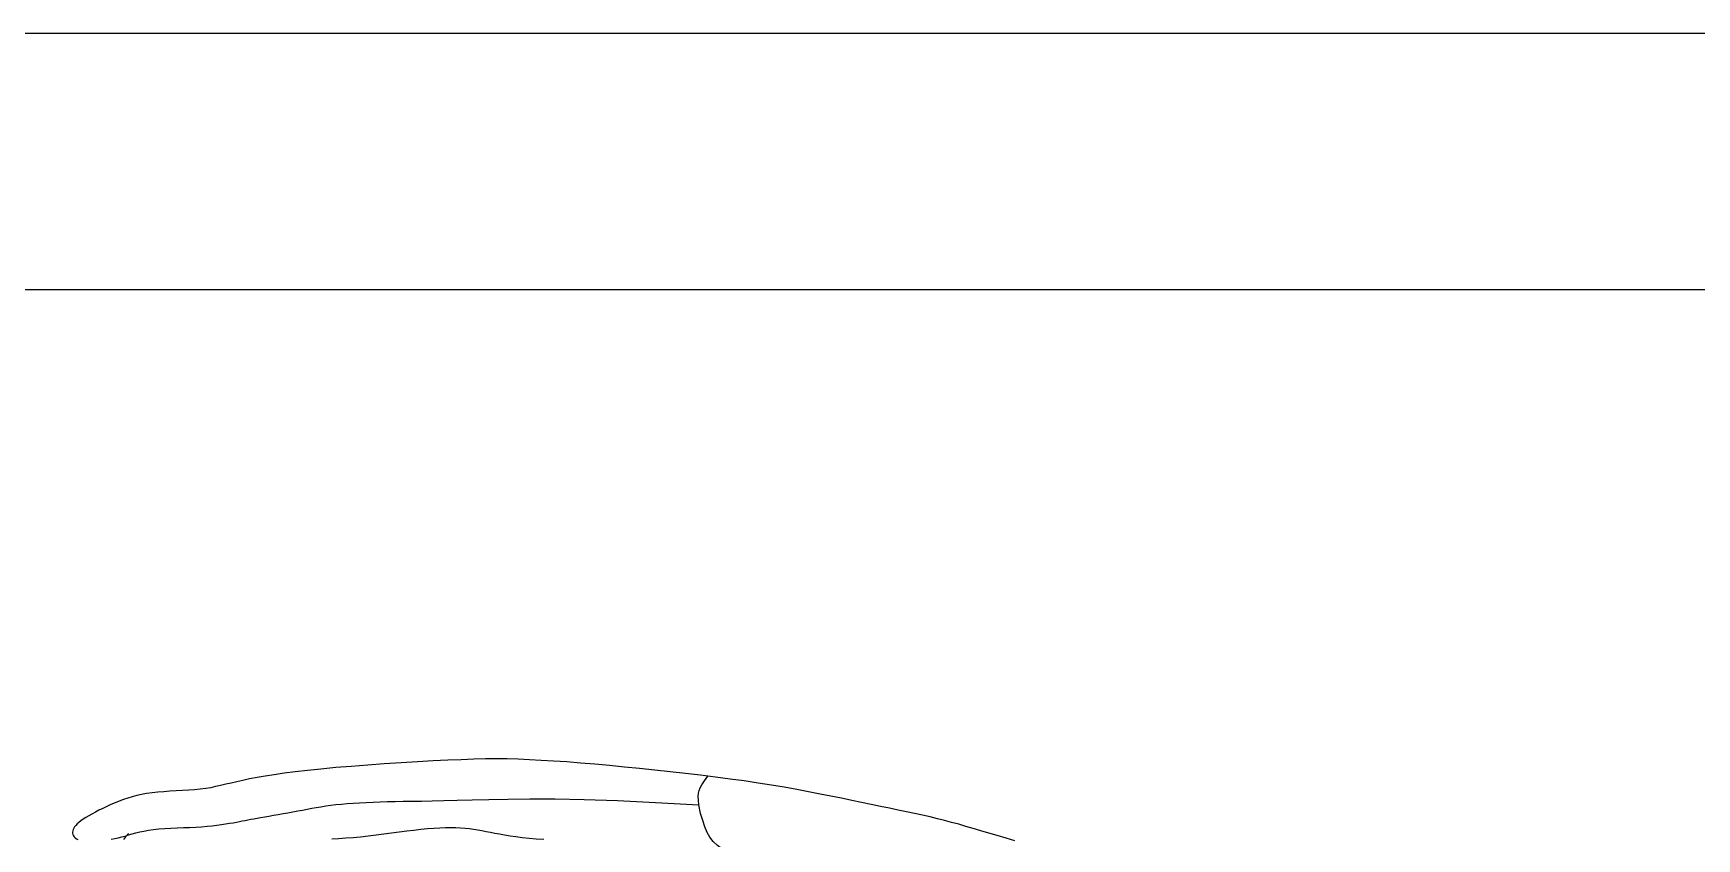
# Model space of a CAD drawing. Header units: millimetres. Extents: x 0 to 687901, y 0 to 346525.
# Drawn here: x 6437.66 to 6445.83, y 3779.34 to 3783.3 of the extents above; entities that cross this region are included whole.
import ezdxf

# ---------------------------------------------------------------- set-up
doc = ezdxf.new("R2010")
doc.units = ezdxf.units.MM
doc.layers.add('ARQ_Texto', color=7, linetype='Continuous')
doc.layers.add('ARQ_Vista 01', color=1, linetype='Continuous')

# ---------------------------------------------------------------- blocks, each defined once
blk = doc.blocks.new('BRASÃO ESTADO PARANÁ')
at = {"layer": 'ARQ_Vista 01'}
for points in [[(3271.38, -30985.74), (3270.72, -30985.54), (3270.07, -30985.35), (3269.45, -30985.17), (3268.85, -30984.99), (3268.29, -30984.82), (3267.74, -30984.67), (3267.21, -30984.51), (3266.68, -30984.37), (3266.15, -30984.23), (3265.62, -30984.1), (3265.08, -30983.96), (3264.51, -30983.83), (3263.93, -30983.71), (3263.33, -30983.58), (3262.71, -30983.45), (3262.07, -30983.32), (3261.4, -30983.18), (3260.71, -30983.04), (3260, -30982.9), (3259.27, -30982.74), (3258.51, -30982.58), (3257.72, -30982.42), (3256.91, -30982.26), (3256.06, -30982.09), (3255.18, -30981.93), (3254.26, -30981.76), (3253.31, -30981.6), (3252.31, -30981.45), (3251.28, -30981.29), (3250.23, -30981.15), (3249.14, -30981.01), (3248.04, -30980.87), (3246.92, -30980.74), (3245.79, -30980.61), (3244.66, -30980.49), (3243.52, -30980.37), (3242.39, -30980.26), (3241.28, -30980.15), (3240.19, -30980.05), (3239.13, -30979.97), (3238.11, -30979.88), (3237.13, -30979.82), (3236.2, -30979.76), (3235.34, -30979.71), (3234.51, -30979.68), (3233.7, -30979.66), (3232.89, -30979.65), (3232.07, -30979.66), (3231.21, -30979.68), (3230.28, -30979.71), (3229.28, -30979.75), (3228.19, -30979.8), (3227.03, -30979.87), (3225.81, -30979.94), (3224.57, -30980.02), (3223.34, -30980.11), (3222.12, -30980.21), (3220.96, -30980.3), (3219.87, -30980.41), (3218.87, -30980.51), (3217.96, -30980.61), (3217.14, -30980.72), (3216.4, -30980.83), (3215.73, -30980.93), (3215.12, -30981.04), (3214.57, -30981.14), (3214.07, -30981.25), (3213.62, -30981.35), (3213.2, -30981.45), (3212.8, -30981.54), (3212.42, -30981.63), (3212.05, -30981.71), (3211.69, -30981.79), (3211.31, -30981.85), (3210.91, -30981.9), (3210.49, -30981.95), (3210.05, -30981.98), (3209.59, -30982.01), (3209.13, -30982.03), (3208.66, -30982.06), (3208.21, -30982.09), (3207.76, -30982.12), (3207.34, -30982.17), (3206.93, -30982.23), (3206.55, -30982.3), (3206.19, -30982.38), (3205.85, -30982.47), (3205.52, -30982.57), (3205.2, -30982.68), (3204.89, -30982.8), (3204.58, -30982.92), (3204.27, -30983.05), (3203.97, -30983.19), (3203.68, -30983.33), (3203.39, -30983.47), (3203.12, -30983.61), (3202.86, -30983.75), (3202.63, -30983.88), (3202.41, -30984.01), (3202.22, -30984.14), (3202.05, -30984.26), (3201.9, -30984.37), (3201.77, -30984.48), (3201.67, -30984.59), (3201.58, -30984.69), (3201.52, -30984.79), (3201.47, -30984.89), (3201.44, -30984.99), (3201.43, -30985.09), (3201.43, -30985.18), (3201.45, -30985.27), (3201.49, -30985.36), (3201.55, -30985.44), (3201.63, -30985.51), (3201.72, -30985.58), (3201.83, -30985.63)], [(3204.3, -30985.62), (3204.56, -30985.57), (3204.82, -30985.51), (3205.08, -30985.45), (3205.34, -30985.38), (3205.59, -30985.3), (3205.86, -30985.23), (3206.13, -30985.15), (3206.42, -30985.08), (3206.73, -30985.01), (3207.07, -30984.95), (3207.44, -30984.89), (3207.84, -30984.85), (3208.28, -30984.82), (3208.73, -30984.79), (3209.19, -30984.77), (3209.66, -30984.76), (3210.12, -30984.74), (3210.57, -30984.72), (3211.01, -30984.69), (3211.41, -30984.66), (3211.8, -30984.62), (3212.15, -30984.58), (3212.48, -30984.53), (3212.79, -30984.48), (3213.08, -30984.43), (3213.34, -30984.39), (3213.59, -30984.34), (3213.82, -30984.3), (3214.03, -30984.26), (3214.24, -30984.22), (3214.45, -30984.18), (3214.66, -30984.14), (3214.88, -30984.1), (3215.13, -30984.06), (3215.39, -30984.01), (3215.69, -30983.96), (3216, -30983.9), (3216.34, -30983.84), (3216.69, -30983.78), (3217.05, -30983.71), (3217.42, -30983.65), (3217.79, -30983.58), (3218.14, -30983.52), (3218.49, -30983.45), (3218.84, -30983.39), (3219.18, -30983.32), (3219.52, -30983.26), (3219.87, -30983.21), (3220.22, -30983.15), (3220.59, -30983.1), (3220.98, -30983.05), (3221.39, -30983.01), (3221.82, -30982.97), (3222.27, -30982.94), (3222.74, -30982.91), (3223.23, -30982.88), (3223.73, -30982.86), (3224.26, -30982.84), (3224.8, -30982.82), (3225.37, -30982.81), (3225.97, -30982.8), (3226.61, -30982.79), (3227.32, -30982.78), (3228.11, -30982.76), (3228.99, -30982.75), (3229.97, -30982.72), (3231.08, -30982.7), (3232.33, -30982.67), (3233.75, -30982.64), (3235.38, -30982.63), (3237.25, -30982.63), (3239.41, -30982.67), (3241.88, -30982.75), (3244.7, -30982.88), (3247.91, -30983.07)], [(3247.91, -30983.07), (3247.88, -30982.72), (3247.87, -30982.44), (3247.88, -30982.21), (3247.93, -30982.01), (3248.01, -30981.8), (3248.15, -30981.57), (3248.34, -30981.29), (3248.59, -30980.94)], [(3249.67, -30986.36), (3249.3, -30986.08), (3248.99, -30985.79), (3248.74, -30985.47), (3248.53, -30985.11), (3248.35, -30984.7), (3248.2, -30984.24), (3248.05, -30983.7), (3247.91, -30983.07)], [(3205.59, -30985.2), (3205.37, -30985.43), (3205.2, -30985.64)], [(3220.67, -30985.59), (3221.18, -30985.56), (3221.71, -30985.52), (3222.25, -30985.48), (3222.81, -30985.43), (3223.38, -30985.37), (3223.96, -30985.3), (3224.54, -30985.22), (3225.11, -30985.15), (3225.68, -30985.07), (3226.23, -30985), (3226.77, -30984.94), (3227.28, -30984.88), (3227.77, -30984.83), (3228.24, -30984.8), (3228.68, -30984.77), (3229.1, -30984.76), (3229.5, -30984.75), (3229.87, -30984.76), (3230.23, -30984.77), (3230.57, -30984.8), (3230.89, -30984.83), (3231.2, -30984.87), (3231.51, -30984.92), (3231.81, -30984.98), (3232.12, -30985.04), (3232.44, -30985.1), (3232.77, -30985.16), (3233.12, -30985.23), (3233.5, -30985.29), (3233.91, -30985.36), (3234.34, -30985.42), (3234.81, -30985.48), (3235.31, -30985.53), (3235.84, -30985.58), (3236.4, -30985.62)]]:
    blk.add_lwpolyline(points, dxfattribs=at)

msp = doc.modelspace()

# ---------------------------------------------------------------- linework, layer by layer
at = {"layer": 'ARQ_Texto'}
msp.add_line((6433.0675, 3783.3018), (6608.0675, 3783.3018), dxfattribs=at)
msp.add_lwpolyline([(6608.0675, 3693.0244), (6433.0675, 3693.0244), (6433.0675, 3782.0406), (6608.0675, 3782.0406)], close=True, dxfattribs=at)

# ---------------------------------------------------------------- block references
at = {"layer": 'ARQ_Vista 01', "xscale": 0.06623285758541897, "yscale": 0.06623285759997088, "zscale": 0.0662328576}
msp.add_blockref('BRASÃO ESTADO PARANÁ', (6225.8094, 5831.6031), dxfattribs=at)

doc.saveas('drawing.dxf')
